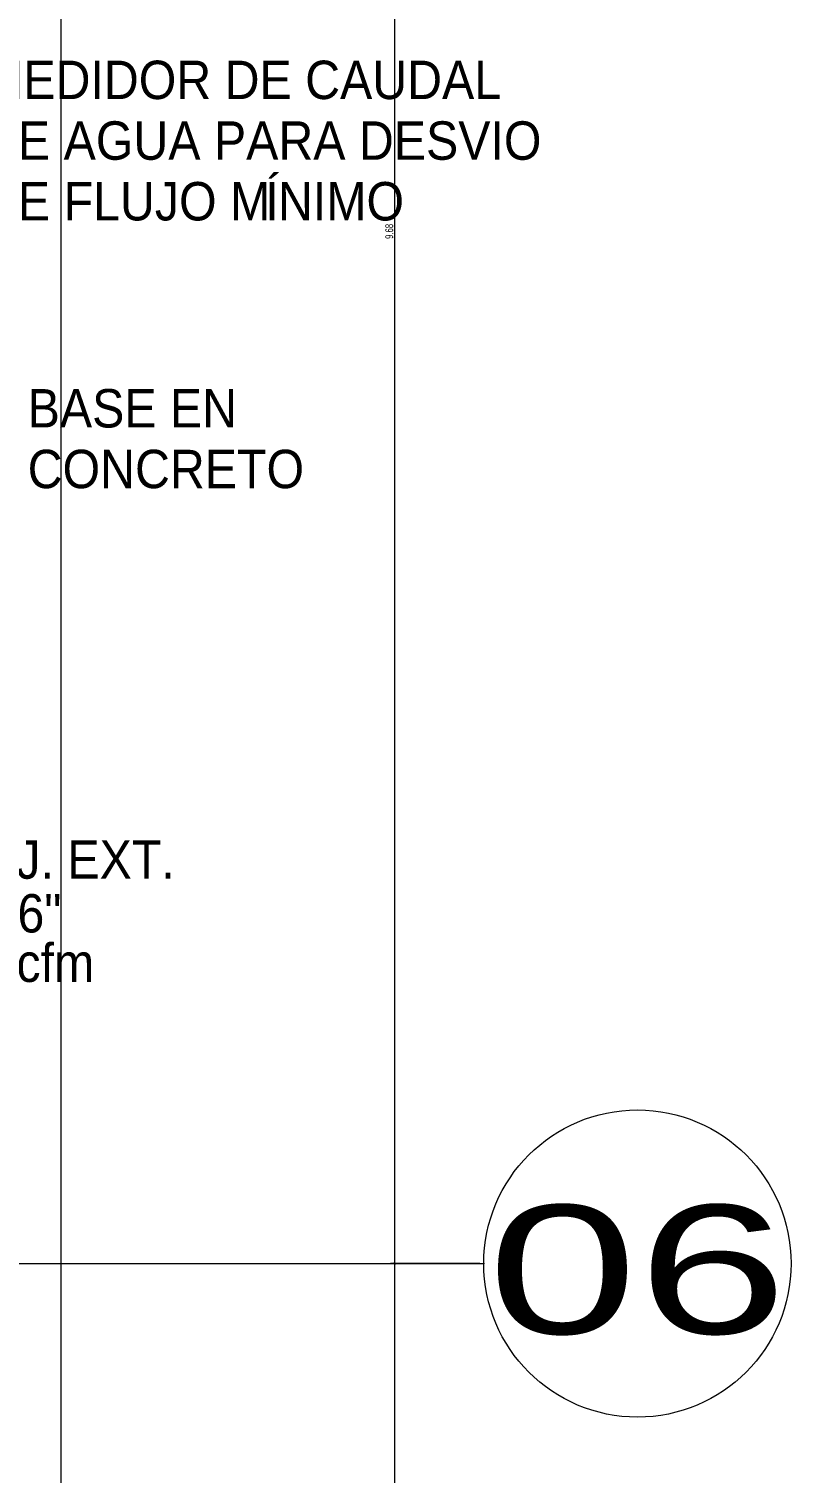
# Model space of a CAD drawing. Header units: metres. Extents: x 31.9 to 125.9, y -29 to 44.
# Drawn here: x 75.4 to 78.97, y -12.91 to -6.14 of the extents above; entities that cross this region are included whole.
import ezdxf

# ---------------------------------------------------------------- set-up
doc = ezdxf.new("R2010")
doc.units = ezdxf.units.M
for name, color, linetype, lineweight in [('ARQ', 8, 'Continuous', 0), ('G-ANNO-TEXT', 7, 'Continuous', 9), ('M-HVAC-CDFF-IDEN', 7, 'Continuous', 9)]:
    doc.layers.add(name, color=color, linetype=linetype, lineweight=lineweight)
doc.styles.add('ROMANS', font='arial.ttf', dxfattribs={"width": 0.7})
doc.styles.add('SansSerif', font='SANSS__.TTF', dxfattribs={"width": 0.9, "height": 0.18})
doc.styles.add('style2', font='arial.ttf', dxfattribs={"width": 1.5})
doc.dimstyles.new('1-10', dxfattribs={"dimscale": 10, "dimtxt": 0.0037, "dimasz": 0.001, "dimexe": 0.0018, "dimexo": 0.0018, "dimgap": 0.0005, "dimtad": 1, "dimzin": 4, "dimdsep": 46, "dimtxsty": 'ROMANS', "dimblk": 'ARCHTICK', "dimcen": 0.003, "dimdle": 0.0015, "dimclrd": 1, "dimclre": 1, "dimclrt": 4, "dimadec": 0, "dimazin": 0, "dimtfac": 1, "dimtix": 1, "dimtmove": 2, "dimatfit": 3, "dimldrblk": 'flecha', "dimfxl": 1, "dimtolj": 1, "dimtzin": 4, "dimarcsym": 0})

# ---------------------------------------------------------------- blocks, each defined once
blk = doc.blocks.new('_ArchTick')
at = {"layer": 'ARQ', "const_width": 0.15}
blk.add_lwpolyline([(-0.5, -0.5), (0.5, 0.5)], dxfattribs=at)
blk = doc.blocks.new('*D19')
at = {"layer": 'ARQ', "lineweight": -2, "transparency": 16777216}
for p, q in [((1984.1145, -5893.9838), (1984.1145, -5903.6888)), ((1984.5152, -5893.9988), (1984.0965, -5893.9988)), ((1984.5152, -5903.6738), (1984.0965, -5903.6738))]:
    blk.add_line(p, q, dxfattribs=at)
at = {"layer": 'ARQ', "transparency": 16777216}
for p in [(1984.5332, -5893.9988), (1984.1145, -5903.6738), (1984.5332, -5903.6738)]:
    blk.add_point(p, dxfattribs=at)
at = {"layer": 'ARQ', "lineweight": -2, "transparency": 16777216, "xscale": 0.01, "yscale": 0.01, "zscale": 0.01}
for p, rotation in [((1984.1145, -5893.9988), 90), ((1984.1145, -5903.6738), 270)]:
    blk.add_blockref('_ArchTick', p, dxfattribs=dict(at, rotation=rotation))
at = {"layer": 'ARQ', "transparency": 16777216, "insert": (1984.0906, -5898.8363), "char_height": 0.037, "attachment_point": 5, "rotation": 90, "style": 'ROMANS'}
blk.add_mtext('\\A1;9.68', dxfattribs=at)
blk = doc.blocks.new('flecha')
at = {"layer": 'ARQ', "lineweight": 0}
h = blk.add_hatch(color=256, dxfattribs=at)
h.dxf.hatch_style = 1
h.paths.add_polyline_path([(0, 0), (2.44, 0.43), (2.44, 0.02), (4, 0.03), (4, -0.03), (2.44, -0.04), (2.44, -0.43)])
at = {"layer": 'ARQ', "lineweight": 0, "flags": 128}
blk.add_lwpolyline([(0, 0), (2.44, 0.43), (2.44, 0.02), (2.44, 0.02), (4, 0.03), (4, -0.03), (2.44, -0.04), (2.44, -0.43), (0, 0)], dxfattribs=at)
blk = doc.blocks.new('*D20')
at = {"layer": 'ARQ', "lineweight": -2, "transparency": 16777216}
for p, q in [((1984.1145, -5903.6588), (1984.1145, -5911.7138)), ((1984.5152, -5903.6738), (1984.0965, -5903.6738)), ((1984.5152, -5911.6988), (1984.0965, -5911.6988))]:
    blk.add_line(p, q, dxfattribs=at)
at = {"layer": 'ARQ', "transparency": 16777216}
for p in [(1984.5332, -5903.6738), (1984.1145, -5911.6988), (1984.5332, -5911.6988)]:
    blk.add_point(p, dxfattribs=at)
at = {"layer": 'ARQ', "lineweight": -2, "transparency": 16777216, "xscale": 0.01, "yscale": 0.01, "zscale": 0.01}
for p, rotation in [((1984.1145, -5903.6738), 90), ((1984.1145, -5911.6988), 270)]:
    blk.add_blockref('_ArchTick', p, dxfattribs=dict(at, rotation=rotation))
at = {"layer": 'ARQ', "transparency": 16777216, "insert": (1984.0906, -5907.6863), "char_height": 0.037, "attachment_point": 5, "rotation": 90, "style": 'ROMANS'}
blk.add_mtext('\\A1;8.02', dxfattribs=at)
blk = doc.blocks.new('Estructura cubierta')
at = {"layer": 'ARQ'}
blk.add_line((1952.8705, -5903.6738), (1984.5332, -5903.6738), dxfattribs=at)
blk.add_circle((1985.253, -5903.6738), 0.7198, dxfattribs=at)
at = {"layer": 'ARQ', "style": 'style2', "width": 1.5}
blk.add_text('06', height=0.60307, rotation=0.02931, dxfattribs=at).set_placement((1984.5506, -5904.0035))
at = {"layer": 'ARQ'}
for base, p1, p2, picture, middle in [((1984.11448, -5903.67384), (1984.53317, -5893.99883), (1984.53317, -5903.67384), '*D19', (1984.09059, -5898.83633)), ((1984.11448, -5911.69883), (1984.53317, -5903.67384), (1984.53317, -5911.69883), '*D20', (1984.09059, -5907.68634))]:
    dim = blk.add_linear_dim(base=base, p1=p1, p2=p2, angle=90, dimstyle='1-10', dxfattribs=at)
    dim.commit()
    dim.dimension.update_dxf_attribs({"geometry": picture, "text_midpoint": middle})
blk = doc.blocks.new('PISO 9')
at = {"layer": 'ARQ'}
blk.add_lwpolyline([(337.4463, -2807.9746), (322.593, -2807.9746), (322.5931, -2862.4306), (337.4463, -2862.4306), (337.4463, -2860.0706), (340.0456, -2860.0706), (340.0456, -2862.4306), (347.2883, -2862.4305), (347.2883, -2860.0706), (349.8843, -2860.0706), (349.8843, -2862.4306), (354.1855, -2862.4306), (354.1855, -2861.6702), (354.1897, -2861.6702), (354.1871, -2807.9806), (340.0455, -2807.9806), (340.0455, -2809.6515), (337.4463, -2809.6515), (337.4463, -2807.9746)], dxfattribs=at)
blk.add_blockref('Estructura cubierta', (-1628.3638, 3049.5683), dxfattribs=at)

msp = doc.modelspace()

# ---------------------------------------------------------------- block references
at = {"layer": 'ARQ', "linetype": 'Continuous'}
msp.add_blockref('PISO 9', (-278.6348, 2842.1819), dxfattribs=at)

# ---------------------------------------------------------------- texts
at = {"layer": 'G-ANNO-TEXT', "char_height": 0.18, "attachment_point": 1, "style": 'SansSerif'}
for s, insert, width in [('MEDIDOR DE CAUDAL ', (75.1893, -6.2859), 2.958227), ('DE AGUA PARA DESVIO ', (75.1893, -6.5703), 3.160252), ('Í', (76.5109, -6.8547), 0.072152), ('DE FLUJO M', (75.1893, -6.8547), 1.601772), ('NIMO', (76.5704, -6.8547), 0.699873), ('BASE EN ', (75.3981, -7.8251), 1.241012), ('CONCRETO', (75.3981, -8.1096), 1.54405)]:
    msp.add_mtext(s, dxfattribs=dict(at, insert=insert, width=width))
at = {"layer": 'M-HVAC-CDFF-IDEN', "char_height": 0.18, "attachment_point": 1, "style": 'SansSerif'}
for s, insert, width in [('REJ. EXT.', (75.0308, -9.94), 1.255443), ('6"x6"', (75.0308, -10.192), 0.627721), ('70 cfm', (75.0308, -10.4239), 0.808101)]:
    msp.add_mtext(s, dxfattribs=dict(at, insert=insert, width=width))

doc.saveas('drawing.dxf')
